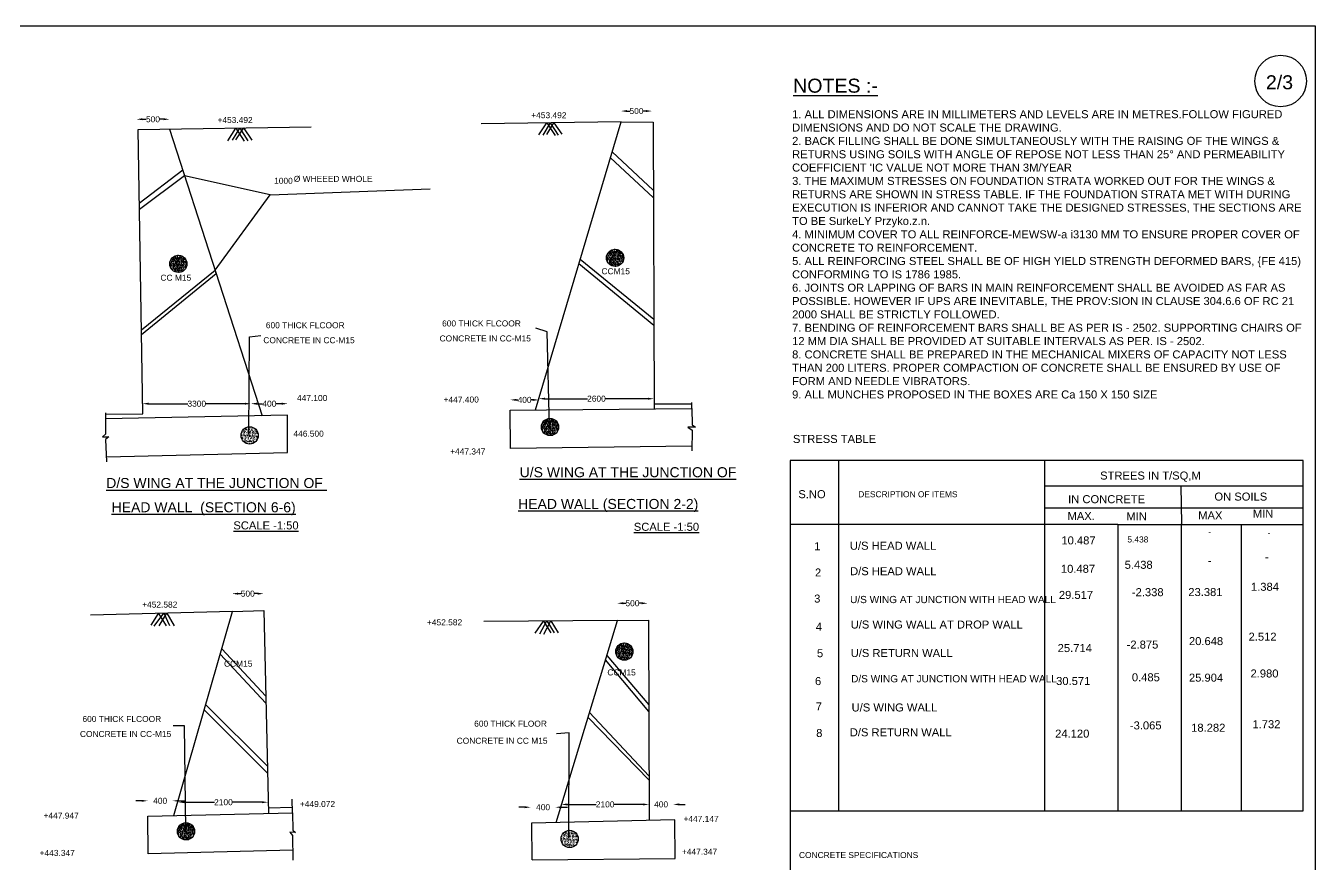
# Model space of a CAD drawing. Header units: millimetres. Extents: x 5124 to 2509277, y 2311 to 44401556.
# Drawn here: x 2506012 to 2509234, y 44399462 to 44401556 of the extents above; entities that cross this region are included whole.
import ezdxf

# ---------------------------------------------------------------- set-up
doc = ezdxf.new("R2010")
doc.units = ezdxf.units.MM
doc.header["$MEASUREMENT"] = 0
for name, color, linetype in [('DIMENSION', 7, 'Continuous'), ('DIMENSIONS', 7, 'Continuous'), ('DRAWING', 2, 'Continuous'), ('TEXT', 7, 'Continuous')]:
    doc.layers.add(name, color=color, linetype=linetype)
doc.styles.get("Standard").update_dxf_attribs({"font": 'arial.ttf', "height": 15})
doc.dimstyles.get("Standard").update_dxf_attribs({"dimtxt": 15, "dimasz": 15, "dimexe": 0.18, "dimexo": 0.0625, "dimgap": 0.09, "dimtad": 0, "dimdec": 0, "dimzin": 0, "dimdsep": 46, "dimtxsty": 'Standard', "dimcen": 0.09, "dimse1": 1, "dimse2": 1, "dimclrd": 1, "dimadec": 0, "dimazin": 0, "dimtfac": 1, "dimtdec": 0, "dimtofl": 0, "dimtmove": 0, "dimatfit": 3, "dimfxl": 1, "dimtolj": 1, "dimtzin": 0, "dimarcsym": 0})

# ---------------------------------------------------------------- blocks, each defined once
blk = doc.blocks.new('*D57')
at = {"layer": 'Defpoints', "color": 0, "transparency": 16777216}
for p in [(2506304.1, 44400612.5), (2506304.1, 44400609.7), (2506575, 44400614)]:
    blk.add_point(p, dxfattribs=at)
at = {"layer": 'DIMENSION', "color": 1, "lineweight": -2, "transparency": 16777216}
for p, q in [((2506319.1, 44400612.5), (2506417.1, 44400612.5)), ((2506560, 44400612.5), (2506462, 44400612.5))]:
    blk.add_line(p, q, dxfattribs=at)
at = {"layer": 'DIMENSION', "color": 1, "transparency": 16777216}
for points in [[(2506319.1, 44400615), (2506319.1, 44400610), (2506304.1, 44400612.5)], [(2506560, 44400615), (2506560, 44400610), (2506575, 44400612.5)]]:
    blk.add_solid(points, dxfattribs=at)
at = {"layer": 'DIMENSION', "color": 0, "transparency": 16777216, "insert": (2506439.6, 44400612.5), "char_height": 15, "attachment_point": 5}
blk.add_mtext('\\A1;3300', dxfattribs=at)
blk = doc.blocks.new('*D58')
at = {"layer": 'Defpoints', "color": 0, "transparency": 16777216}
for p in [(2506575, 44400612.5), (2506575, 44400612.5), (2506667, 44400611)]:
    blk.add_point(p, dxfattribs=at)
at = {"layer": 'DIMENSION', "color": 1, "lineweight": -2, "transparency": 16777216}
for p, q in [((2506590, 44400612.5), (2506604.1, 44400612.5)), ((2506652, 44400612.5), (2506637.9, 44400612.5))]:
    blk.add_line(p, q, dxfattribs=at)
at = {"layer": 'DIMENSION', "color": 1, "transparency": 16777216}
for points in [[(2506590, 44400615), (2506590, 44400610), (2506575, 44400612.5)], [(2506652, 44400615), (2506652, 44400610), (2506667, 44400612.5)]]:
    blk.add_solid(points, dxfattribs=at)
at = {"layer": 'DIMENSION', "color": 0, "transparency": 16777216, "insert": (2506621, 44400612.5), "char_height": 15, "attachment_point": 5}
blk.add_mtext('\\A1;400', dxfattribs=at)
blk = doc.blocks.new('*D59')
at = {"layer": 'Defpoints', "color": 0, "transparency": 16777216}
for p in [(2506289, 44401323), (2506289, 44401323), (2506371.5, 44401326)]:
    blk.add_point(p, dxfattribs=at)
at = {"layer": 'DIMENSION', "color": 1, "lineweight": -2, "transparency": 16777216}
for p, q in [((2506304, 44401323), (2506313.6, 44401323)), ((2506356.5, 44401323), (2506346.9, 44401323))]:
    blk.add_line(p, q, dxfattribs=at)
at = {"layer": 'DIMENSION', "color": 1, "transparency": 16777216}
for points in [[(2506304, 44401325.5), (2506304, 44401320.5), (2506289, 44401323)], [(2506356.5, 44401325.5), (2506356.5, 44401320.5), (2506371.5, 44401323)]]:
    blk.add_solid(points, dxfattribs=at)
at = {"layer": 'DIMENSION', "color": 0, "transparency": 16777216, "insert": (2506330.2, 44401323), "char_height": 15, "attachment_point": 5}
blk.add_mtext('\\A1;500', dxfattribs=at)
blk = doc.blocks.new('*D60')
at = {"layer": 'Defpoints', "color": 0, "transparency": 16777216}
for p in [(2507223, 44400622), (2507223, 44400622), (2507294.2, 44400626.2)]:
    blk.add_point(p, dxfattribs=at)
at = {"layer": 'DIMENSION', "color": 1, "lineweight": -2, "transparency": 16777216}
for p, q in [((2507238, 44400622), (2507241.7, 44400622)), ((2507279.2, 44400622), (2507275.5, 44400622))]:
    blk.add_line(p, q, dxfattribs=at)
at = {"layer": 'DIMENSION', "color": 1, "transparency": 16777216}
for points in [[(2507238, 44400624.5), (2507238, 44400619.5), (2507223, 44400622)], [(2507279.2, 44400624.5), (2507279.2, 44400619.5), (2507294.2, 44400622)]]:
    blk.add_solid(points, dxfattribs=at)
at = {"layer": 'DIMENSION', "color": 0, "transparency": 16777216, "insert": (2507258.6, 44400622), "char_height": 15, "attachment_point": 5}
blk.add_mtext('\\A1;400', dxfattribs=at)
blk = doc.blocks.new('*D61')
at = {"layer": 'Defpoints', "color": 0, "transparency": 16777216}
for p in [(2507294.2, 44400622), (2507581.9, 44400625), (2507581.9, 44400623)]:
    blk.add_point(p, dxfattribs=at)
at = {"layer": 'DIMENSION', "color": 1, "lineweight": -2, "transparency": 16777216}
for p, q in [((2507309.2, 44400625), (2507415.5, 44400625)), ((2507566.9, 44400625), (2507460.7, 44400625))]:
    blk.add_line(p, q, dxfattribs=at)
at = {"layer": 'DIMENSION', "color": 1, "transparency": 16777216}
for points in [[(2507309.2, 44400627.5), (2507309.2, 44400622.5), (2507294.2, 44400625)], [(2507566.9, 44400627.5), (2507566.9, 44400622.5), (2507581.9, 44400625)]]:
    blk.add_solid(points, dxfattribs=at)
at = {"layer": 'DIMENSION', "color": 0, "transparency": 16777216, "insert": (2507438.1, 44400625), "char_height": 15, "attachment_point": 5}
blk.add_mtext('\\A1;2600', dxfattribs=at)
blk = doc.blocks.new('*D62')
at = {"layer": 'Defpoints', "color": 0, "transparency": 16777216}
for p in [(2507499.5, 44401345.5), (2507577, 44401344.5), (2507577, 44401343.5)]:
    blk.add_point(p, dxfattribs=at)
at = {"layer": 'DIMENSION', "color": 1, "lineweight": -2, "transparency": 16777216}
for p, q in [((2507514.5, 44401343.5), (2507521.6, 44401343.5)), ((2507562, 44401343.5), (2507554.9, 44401343.5))]:
    blk.add_line(p, q, dxfattribs=at)
at = {"layer": 'DIMENSION', "color": 1, "transparency": 16777216}
for points in [[(2507514.5, 44401346), (2507514.5, 44401341), (2507499.5, 44401343.5)], [(2507562, 44401346), (2507562, 44401341), (2507577, 44401343.5)]]:
    blk.add_solid(points, dxfattribs=at)
at = {"layer": 'DIMENSION', "color": 0, "transparency": 16777216, "insert": (2507538.2, 44401343.5), "char_height": 15, "attachment_point": 5}
blk.add_mtext('\\A1;500', dxfattribs=at)
blk = doc.blocks.new('*D63')
at = {"layer": 'Defpoints', "color": 0, "transparency": 16777216}
for p in [(2507490, 44400116), (2507566, 44400114), (2507566, 44400114)]:
    blk.add_point(p, dxfattribs=at)
at = {"layer": 'DIMENSION', "color": 1, "lineweight": -2, "transparency": 16777216}
for p, q in [((2507505, 44400114), (2507511.4, 44400114)), ((2507551, 44400114), (2507544.6, 44400114))]:
    blk.add_line(p, q, dxfattribs=at)
at = {"layer": 'DIMENSION', "color": 1, "transparency": 16777216}
for points in [[(2507505, 44400116.5), (2507505, 44400111.5), (2507490, 44400114)], [(2507551, 44400116.5), (2507551, 44400111.5), (2507566, 44400114)]]:
    blk.add_solid(points, dxfattribs=at)
at = {"layer": 'DIMENSION', "color": 0, "transparency": 16777216, "insert": (2507528, 44400114), "char_height": 15, "attachment_point": 5}
blk.add_mtext('\\A1;500', dxfattribs=at)
blk = doc.blocks.new('*D64')
at = {"layer": 'Defpoints', "color": 0, "transparency": 16777216}
for p in [(2507274, 44399604.5), (2507274, 44399604.5), (2507335.5, 44399607.5)]:
    blk.add_point(p, dxfattribs=at)
at = {"layer": 'DIMENSION', "color": 1, "lineweight": -2, "transparency": 16777216}
for p, q in [((2507259, 44399604.5), (2507244, 44399604.5)), ((2507350.5, 44399604.5), (2507365.5, 44399604.5))]:
    blk.add_line(p, q, dxfattribs=at)
at = {"layer": 'DIMENSION', "color": 1, "transparency": 16777216}
for points in [[(2507259, 44399607), (2507259, 44399602), (2507274, 44399604.5)], [(2507350.5, 44399607), (2507350.5, 44399602), (2507335.5, 44399604.5)]]:
    blk.add_solid(points, dxfattribs=at)
at = {"layer": 'DIMENSION', "color": 0, "transparency": 16777216, "insert": (2507304.75, 44399604.5), "char_height": 15, "attachment_point": 5}
blk.add_mtext('\\A1;400', dxfattribs=at)
blk = doc.blocks.new('*D65')
at = {"layer": 'Defpoints', "color": 0, "transparency": 16777216}
for p in [(2507569.4, 44399611.5), (2507350.5, 44399604.5), (2507569.4, 44399605.2)]:
    blk.add_point(p, dxfattribs=at)
at = {"layer": 'DIMENSION', "color": 1, "lineweight": -2, "transparency": 16777216}
for p, q in [((2507365.5, 44399611.5), (2507437.4, 44399611.5)), ((2507554.4, 44399611.5), (2507482.5, 44399611.5))]:
    blk.add_line(p, q, dxfattribs=at)
at = {"layer": 'DIMENSION', "color": 1, "transparency": 16777216}
for points in [[(2507365.5, 44399614), (2507365.5, 44399609), (2507350.5, 44399611.5)], [(2507554.4, 44399614), (2507554.4, 44399609), (2507569.4, 44399611.5)]]:
    blk.add_solid(points, dxfattribs=at)
at = {"layer": 'DIMENSION', "color": 0, "transparency": 16777216, "insert": (2507459.9, 44399611.5), "char_height": 15, "attachment_point": 5}
blk.add_mtext('\\A1;2100', dxfattribs=at)
blk = doc.blocks.new('*D66')
at = {"layer": 'Defpoints', "color": 0, "transparency": 16777216}
for p in [(2507569.4, 44399611.5), (2507630, 44399612), (2507630, 44399611.5)]:
    blk.add_point(p, dxfattribs=at)
at = {"layer": 'DIMENSION', "color": 1, "lineweight": -2, "transparency": 16777216}
for p, q in [((2507554.4, 44399611.5), (2507539.4, 44399611.5)), ((2507645, 44399611.5), (2507660, 44399611.5))]:
    blk.add_line(p, q, dxfattribs=at)
at = {"layer": 'DIMENSION', "color": 1, "transparency": 16777216}
for points in [[(2507554.4, 44399614), (2507554.4, 44399609), (2507569.4, 44399611.5)], [(2507645, 44399614), (2507645, 44399609), (2507630, 44399611.5)]]:
    blk.add_solid(points, dxfattribs=at)
at = {"layer": 'DIMENSION', "color": 0, "transparency": 16777216, "insert": (2507599.7, 44399611.5), "char_height": 15, "attachment_point": 5}
blk.add_mtext('\\A1;400', dxfattribs=at)
blk = doc.blocks.new('*D67')
at = {"layer": 'Defpoints', "color": 0, "transparency": 16777216}
for p in [(2506317, 44399621), (2506317, 44399620.5), (2506379.5, 44399621.5)]:
    blk.add_point(p, dxfattribs=at)
at = {"layer": 'DIMENSION', "color": 1, "lineweight": -2, "transparency": 16777216}
for p, q in [((2506302, 44399620.5), (2506287, 44399620.5)), ((2506394.5, 44399620.5), (2506409.5, 44399620.5))]:
    blk.add_line(p, q, dxfattribs=at)
at = {"layer": 'DIMENSION', "color": 1, "transparency": 16777216}
for points in [[(2506302, 44399623), (2506302, 44399618), (2506317, 44399620.5)], [(2506394.5, 44399623), (2506394.5, 44399618), (2506379.5, 44399620.5)]]:
    blk.add_solid(points, dxfattribs=at)
at = {"layer": 'DIMENSION', "color": 0, "transparency": 16777216, "insert": (2506348.25, 44399620.5), "char_height": 15, "attachment_point": 5}
blk.add_mtext('\\A1;400', dxfattribs=at)
blk = doc.blocks.new('*D68')
at = {"layer": 'Defpoints', "color": 0, "transparency": 16777216}
for p in [(2506394.5, 44399618), (2506617.9, 44399622.9), (2506617.9, 44399617)]:
    blk.add_point(p, dxfattribs=at)
at = {"layer": 'DIMENSION', "color": 1, "lineweight": -2, "transparency": 16777216}
for p, q in [((2506409.5, 44399617), (2506483.6, 44399617)), ((2506602.9, 44399617), (2506528.8, 44399617))]:
    blk.add_line(p, q, dxfattribs=at)
at = {"layer": 'DIMENSION', "color": 1, "transparency": 16777216}
for points in [[(2506409.5, 44399619.5), (2506409.5, 44399614.5), (2506394.5, 44399617)], [(2506602.9, 44399619.5), (2506602.9, 44399614.5), (2506617.9, 44399617)]]:
    blk.add_solid(points, dxfattribs=at)
at = {"layer": 'DIMENSION', "color": 0, "transparency": 16777216, "insert": (2506506.2, 44399617), "char_height": 15, "attachment_point": 5}
blk.add_mtext('\\A1;2100', dxfattribs=at)
blk = doc.blocks.new('*D69')
at = {"layer": 'Defpoints', "color": 0, "transparency": 16777216}
for p in [(2506527.5, 44400134), (2506606.5, 44400138), (2506606.5, 44400137)]:
    blk.add_point(p, dxfattribs=at)
at = {"layer": 'DIMENSION', "color": 1, "lineweight": -2, "transparency": 16777216}
for p, q in [((2506542.5, 44400138), (2506550.4, 44400138)), ((2506591.5, 44400138), (2506583.6, 44400138))]:
    blk.add_line(p, q, dxfattribs=at)
at = {"layer": 'DIMENSION', "color": 1, "transparency": 16777216}
for points in [[(2506542.5, 44400140.5), (2506542.5, 44400135.5), (2506527.5, 44400138)], [(2506591.5, 44400140.5), (2506591.5, 44400135.5), (2506606.5, 44400138)]]:
    blk.add_solid(points, dxfattribs=at)
at = {"layer": 'DIMENSION', "color": 0, "transparency": 16777216, "insert": (2506567, 44400138), "char_height": 15, "attachment_point": 5}
blk.add_mtext('\\A1;500', dxfattribs=at)

msp = doc.modelspace()

# ---------------------------------------------------------------- hatches: boundary and pattern name
at = {"layer": 'DRAWING'}
h = msp.add_hatch(dxfattribs=at)
h.set_pattern_fill('AR-CONC', color=0, style=0)
h.set_pattern_definition([(50, (2975.6834, 167.2807), (7.172601826, -0.6275213498), [0.75, -8.25]), (355, (2975.6834, 167.281), (-1.3875133361, 7.521921337), [0.6, -6.6]), (100.4514, (2976.281, 167.2284), (5.7850938171, 6.8943954206), [0.6374019, -7.01142112]), (46.1842, (2975.683, 169.281), (10.6724104863, -1.6551901433), [1.125, -12.375]), (96.6356, (2976.573, 169.143), (9.3466270555, 9.741178709), [0.95610288, -10.51713]), (351.1842, (2975.683, 169.281), (9.3466194513, 9.7411860093), [0.9, -9.9]), (21, (2976.6834, 168.7807), (5.9690705212, -4.02618890665), [0.75, -8.25]), (326, (2976.6834, 168.781), (2.4331533192, 7.2515004505), [0.6, -6.6]), (71.4514, (2977.181, 168.445), (8.4022262858, 3.2253049671), [0.6374019, -7.01142112]), (37.5, (2975.6834, 167.2807), (0.12159855317, 3.32893853831), [0, -6.52, 0, -6.7, 0, -6.625]), (7.5, (2975.6834, 167.2807), (2.63069537442, 3.94411711882), [0, -3.82, 0, -6.37, 0, -2.525]), (327.5, (2973.4534, 167.2807), (5.33822436172, -0.22554871734), [0, -2.5, 0, -7.8, 0, -10.35]), (317.5, (2972.4534, 167.2807), (5.8318616934, 1.0010498233), [0, -3.25, 0, -5.18, 0, -7.35])])
h.paths.add_polyline_path([(2507506.2, 44400976.8, 1), (2507463.2, 44400976.8, 1)])
h = msp.add_hatch(dxfattribs=at)
h.set_pattern_fill('AR-CONC', color=0, style=0)
h.set_pattern_definition([(50, (1884.6834, 152.2807), (7.172601826, -0.6275213498), [0.75, -8.25]), (355, (1884.6834, 152.281), (-1.3875133361, 7.521921337), [0.6, -6.6]), (100.4514, (1885.281, 152.2284), (5.7850938171, 6.8943954206), [0.6374019, -7.01142112]), (46.1842, (1884.683, 154.281), (10.6724104863, -1.6551901433), [1.125, -12.375]), (96.6356, (1885.573, 154.143), (9.3466270555, 9.741178709), [0.95610288, -10.51713]), (351.1842, (1884.683, 154.281), (9.3466194513, 9.7411860093), [0.9, -9.9]), (21, (1885.6834, 153.7807), (5.9690705212, -4.02618890665), [0.75, -8.25]), (326, (1885.6834, 153.781), (2.4331533192, 7.2515004505), [0.6, -6.6]), (71.4514, (1886.181, 153.445), (8.4022262858, 3.2253049671), [0.6374019, -7.01142112]), (37.5, (1884.6834, 152.2807), (0.12159855317, 3.32893853831), [0, -6.52, 0, -6.7, 0, -6.625]), (7.5, (1884.6834, 152.2807), (2.63069537442, 3.94411711882), [0, -3.82, 0, -6.37, 0, -2.525]), (327.5, (1882.4534, 152.2807), (5.33822436172, -0.22554871734), [0, -2.5, 0, -7.8, 0, -10.35]), (317.5, (1881.4534, 152.2807), (5.8318616934, 1.0010498233), [0, -3.25, 0, -5.18, 0, -7.35])])
h.paths.add_polyline_path([(2506415.2, 44400961.8, 1), (2506372.2, 44400961.8, 1)])
h = msp.add_hatch(dxfattribs=at)
h.set_pattern_fill('AR-CONC', color=0, style=0)
h.set_pattern_definition([(50, (2062.6834, -276.2193), (7.172601826, -0.6275213498), [0.75, -8.25]), (355, (2062.6834, -276.219), (-1.3875133361, 7.521921337), [0.6, -6.6]), (100.4514, (2063.281, -276.2716), (5.7850938171, 6.8943954206), [0.6374019, -7.01142112]), (46.1842, (2062.683, -274.219), (10.6724104863, -1.6551901433), [1.125, -12.375]), (96.6356, (2063.573, -274.357), (9.3466270555, 9.741178709), [0.95610288, -10.51713]), (351.1842, (2062.683, -274.219), (9.3466194513, 9.7411860093), [0.9, -9.9]), (21, (2063.6834, -274.7193), (5.9690705212, -4.02618890665), [0.75, -8.25]), (326, (2063.6834, -274.719), (2.4331533192, 7.2515004505), [0.6, -6.6]), (71.4514, (2064.181, -275.055), (8.4022262858, 3.2253049671), [0.6374019, -7.01142112]), (37.5, (2062.6834, -276.2193), (0.12159855317, 3.32893853831), [0, -6.52, 0, -6.7, 0, -6.625]), (7.5, (2062.6834, -276.2193), (2.63069537442, 3.94411711882), [0, -3.82, 0, -6.37, 0, -2.525]), (327.5, (2060.4534, -276.2193), (5.33822436172, -0.22554871734), [0, -2.5, 0, -7.8, 0, -10.35]), (317.5, (2059.4534, -276.2193), (5.8318616934, 1.0010498233), [0, -3.25, 0, -5.18, 0, -7.35])])
h.paths.add_polyline_path([(2506593.2, 44400533.3, 1), (2506550.2, 44400533.3, 1)])
h = msp.add_hatch(dxfattribs=at)
h.set_pattern_fill('AR-CONC', color=0, style=0)
h.set_pattern_definition([(50, (2813.1834, -255.2193), (7.172601826, -0.6275213498), [0.75, -8.25]), (355, (2813.1834, -255.219), (-1.3875133361, 7.521921337), [0.6, -6.6]), (100.4514, (2813.781, -255.2716), (5.7850938171, 6.8943954206), [0.6374019, -7.01142112]), (46.1842, (2813.183, -253.219), (10.6724104863, -1.6551901433), [1.125, -12.375]), (96.6356, (2814.073, -253.357), (9.3466270555, 9.741178709), [0.95610288, -10.51713]), (351.1842, (2813.183, -253.219), (9.3466194513, 9.7411860093), [0.9, -9.9]), (21, (2814.1834, -253.7193), (5.9690705212, -4.02618890665), [0.75, -8.25]), (326, (2814.1834, -253.719), (2.4331533192, 7.2515004505), [0.6, -6.6]), (71.4514, (2814.681, -254.055), (8.4022262858, 3.2253049671), [0.6374019, -7.01142112]), (37.5, (2813.1834, -255.2193), (0.12159855317, 3.32893853831), [0, -6.52, 0, -6.7, 0, -6.625]), (7.5, (2813.1834, -255.2193), (2.63069537442, 3.94411711882), [0, -3.82, 0, -6.37, 0, -2.525]), (327.5, (2810.9534, -255.2193), (5.33822436172, -0.22554871734), [0, -2.5, 0, -7.8, 0, -10.35]), (317.5, (2809.9534, -255.2193), (5.8318616934, 1.0010498233), [0, -3.25, 0, -5.18, 0, -7.35])])
h.paths.add_polyline_path([(2507343.7, 44400554.3, 1), (2507300.7, 44400554.3, 1)])
h = msp.add_hatch(dxfattribs=at)
h.set_pattern_fill('AR-CONC', color=0, style=0)
h.set_pattern_definition([(50, (2998.6834, -816.2193), (7.172601826, -0.6275213498), [0.75, -8.25]), (355, (2998.6834, -816.219), (-1.3875133361, 7.521921337), [0.6, -6.6]), (100.4514, (2999.281, -816.2716), (5.7850938171, 6.8943954206), [0.6374019, -7.01142112]), (46.1842, (2998.683, -814.219), (10.6724104863, -1.6551901433), [1.125, -12.375]), (96.6356, (2999.573, -814.357), (9.3466270555, 9.741178709), [0.95610288, -10.51713]), (351.1842, (2998.683, -814.219), (9.3466194513, 9.7411860093), [0.9, -9.9]), (21, (2999.6834, -814.7193), (5.9690705212, -4.02618890665), [0.75, -8.25]), (326, (2999.6834, -814.719), (2.4331533192, 7.2515004505), [0.6, -6.6]), (71.4514, (3000.181, -815.055), (8.4022262858, 3.2253049671), [0.6374019, -7.01142112]), (37.5, (2998.6834, -816.2193), (0.12159855317, 3.32893853831), [0, -6.52, 0, -6.7, 0, -6.625]), (7.5, (2998.6834, -816.2193), (2.63069537442, 3.94411711882), [0, -3.82, 0, -6.37, 0, -2.525]), (327.5, (2996.4534, -816.2193), (5.33822436172, -0.22554871734), [0, -2.5, 0, -7.8, 0, -10.35]), (317.5, (2995.4534, -816.2193), (5.8318616934, 1.0010498233), [0, -3.25, 0, -5.18, 0, -7.35])])
h.paths.add_polyline_path([(2507529.2, 44399993.3, 1), (2507486.2, 44399993.3, 1)])
h = msp.add_hatch(dxfattribs=at)
h.set_pattern_fill('AR-CONC', color=0, style=0)
h.set_pattern_definition([(50, (1903.6834, -1265.2193), (7.172601826, -0.6275213498), [0.75, -8.25]), (355, (1903.6834, -1265.219), (-1.3875133361, 7.521921337), [0.6, -6.6]), (100.4514, (1904.281, -1265.2716), (5.7850938171, 6.8943954206), [0.6374019, -7.01142112]), (46.1842, (1903.683, -1263.219), (10.6724104863, -1.6551901433), [1.125, -12.375]), (96.6356, (1904.573, -1263.357), (9.3466270555, 9.741178709), [0.95610288, -10.51713]), (351.1842, (1903.683, -1263.219), (9.3466194513, 9.7411860093), [0.9, -9.9]), (21, (1904.6834, -1263.7193), (5.9690705212, -4.02618890665), [0.75, -8.25]), (326, (1904.6834, -1263.719), (2.4331533192, 7.2515004505), [0.6, -6.6]), (71.4514, (1905.181, -1264.055), (8.4022262858, 3.2253049671), [0.6374019, -7.01142112]), (37.5, (1903.6834, -1265.2193), (0.12159855317, 3.32893853831), [0, -6.52, 0, -6.7, 0, -6.625]), (7.5, (1903.6834, -1265.2193), (2.63069537442, 3.94411711882), [0, -3.82, 0, -6.37, 0, -2.525]), (327.5, (1901.4534, -1265.2193), (5.33822436172, -0.22554871734), [0, -2.5, 0, -7.8, 0, -10.35]), (317.5, (1900.4534, -1265.2193), (5.8318616934, 1.0010498233), [0, -3.25, 0, -5.18, 0, -7.35])])
h.paths.add_polyline_path([(2506434.2, 44399544.3, 1), (2506391.2, 44399544.3, 1)])
h = msp.add_hatch(dxfattribs=at)
h.set_pattern_fill('AR-CONC', color=0, style=0)
h.set_pattern_definition([(50, (2862.1834, -1284.2193), (7.172601826, -0.6275213498), [0.75, -8.25]), (355, (2862.1834, -1284.219), (-1.3875133361, 7.521921337), [0.6, -6.6]), (100.4514, (2862.781, -1284.2716), (5.7850938171, 6.8943954206), [0.6374019, -7.01142112]), (46.1842, (2862.183, -1282.219), (10.6724104863, -1.6551901433), [1.125, -12.375]), (96.6356, (2863.073, -1282.357), (9.3466270555, 9.741178709), [0.95610288, -10.51713]), (351.1842, (2862.183, -1282.219), (9.3466194513, 9.7411860093), [0.9, -9.9]), (21, (2863.1834, -1282.7193), (5.9690705212, -4.02618890665), [0.75, -8.25]), (326, (2863.1834, -1282.719), (2.4331533192, 7.2515004505), [0.6, -6.6]), (71.4514, (2863.681, -1283.055), (8.4022262858, 3.2253049671), [0.6374019, -7.01142112]), (37.5, (2862.1834, -1284.2193), (0.12159855317, 3.32893853831), [0, -6.52, 0, -6.7, 0, -6.625]), (7.5, (2862.1834, -1284.2193), (2.63069537442, 3.94411711882), [0, -3.82, 0, -6.37, 0, -2.525]), (327.5, (2859.9534, -1284.2193), (5.33822436172, -0.22554871734), [0, -2.5, 0, -7.8, 0, -10.35]), (317.5, (2858.9534, -1284.2193), (5.8318616934, 1.0010498233), [0, -3.25, 0, -5.18, 0, -7.35])])
h.paths.add_polyline_path([(2507392.7, 44399525.3, 1), (2507349.7, 44399525.3, 1)])

# ---------------------------------------------------------------- linework, layer by layer
at = {"layer": 'DRAWING', "color": 0}
for points in [[(2509233.8, 44397765.6), (2504057.5, 44397765.6), (2504057.5, 44401556.5), (2509233.8, 44401556.5)], [(2507922, 44399595.5), (2509204, 44399595.5), (2509204, 44400471), (2507922, 44400471)]]:
    msp.add_lwpolyline(points, close=True, dxfattribs=at)
for points in [[(2506211.5, 44400586), (2506304.5, 44400587.5), (2506293.2, 44401297.1), (2506725.8, 44401303.9)], [(2506371.5, 44401298.4), (2506603, 44400582.3)], [(2506517, 44401269), (2506537.5, 44401300.9), (2506558, 44401268.5)], [(2506528.5, 44401270.5), (2506547.3, 44401300.7)], [(2506537.5, 44401272), (2506557, 44401301.2)], [(2506547, 44401301.1), (2506567.5, 44401269.5)], [(2506578, 44401270.5), (2506557, 44401301.2)], [(2507500, 44401316.5), (2507150.5, 44401311.5)], [(2507285.5, 44400597.1), (2507500, 44401316.5), (2507579.5, 44401315.5), (2507582, 44400599.7)], [(2507294, 44401284), (2507314.5, 44401313.8)], [(2507305, 44401283), (2507323.5, 44401314)], [(2507314.5, 44401285), (2507331.5, 44401314.1), (2507351.5, 44401286)], [(2507314.5, 44401313.8), (2507335, 44401282.5)], [(2507343, 44401283.5), (2507323.5, 44401314)], [(2507580.2, 44401127.5), (2507473.2, 44401226.7)], [(2507477.6, 44401241.3), (2507580.1, 44401146)], [(2506296.1, 44401113.6), (2506404.5, 44401196.5)], [(2506623, 44401134), (2506409.1, 44401182), (2506296.4, 44401098)], [(2506301.4, 44400785.5), (2506488.2, 44400937.6), (2506485.5, 44400945.7), (2506623, 44401134), (2507022.5, 44401149)], [(2507397.7, 44400973.3), (2507581.2, 44400824)], [(2506301.2, 44400797.1), (2506485.5, 44400945.7)], [(2507581.3, 44400807.5), (2507394.3, 44400961.9)], [(2507675.5, 44400611.5), (2507582, 44400611.5)], [(2507675.5, 44400615.5), (2507675.6, 44400600.5)], [(2506211.5, 44400589.5), (2506212, 44400536), (2506204.5, 44400530), (2506220, 44400530), (2506211.5, 44400523), (2506214.5, 44400467.5)], [(2506213.8, 44400480), (2506666, 44400490.5), (2506666.5, 44400583.5), (2506211.6, 44400575)], [(2507222.5, 44400596.5), (2507676.5, 44400600.5), (2507676.9, 44400560), (2507686, 44400553.5), (2507666.5, 44400553.5), (2507677, 44400546), (2507676.5, 44400494.5)], [(2507676.6, 44400506.5), (2507223.5, 44400501), (2507222.7, 44400596.5)], [(2508043, 44400471), (2508043, 44399595.5)], [(2508557.5, 44400471), (2508557.5, 44399595.5)], [(2508557.5, 44400407), (2509204, 44400407)], [(2508898.5, 44400407), (2508899.8, 44400312.8)], [(2508557.5, 44400352.5), (2509204, 44400352.5)], [(2508741, 44400310.6), (2507922, 44400310.6)], [(2508741, 44400310.6), (2508741, 44399595.5)], [(2508741, 44400310.6), (2509204, 44400310.6)], [(2508899, 44400312.8), (2508899, 44399595.5)], [(2509048.5, 44400310.6), (2509048.5, 44399595.5)], [(2506382.5, 44399583.9), (2506529, 44400093.5), (2506174.5, 44400084)], [(2506529, 44400093.5), (2506607.4, 44400095.6), (2506618.6, 44399589.2)], [(2506326, 44400059), (2506344, 44400088.5), (2506363.5, 44400058)], [(2506333.5, 44400057), (2506357.5, 44400088.9), (2506371.5, 44400058.5)], [(2506345.5, 44400057.5), (2506365, 44400089.1), (2506383, 44400057.5)], [(2507337.5, 44399566.4), (2507491, 44400071), (2507156.5, 44400068.5)], [(2507285, 44400039.5), (2507305.5, 44400069.6), (2507324.5, 44400040.5)], [(2507296.5, 44400037.5), (2507314.5, 44400069.7), (2507332.5, 44400040.5)], [(2507306.5, 44400036.5), (2507323.8, 44400069.8), (2507342.5, 44400040)], [(2507491, 44400071), (2507568, 44400071.6), (2507569.5, 44399571.6)], [(2506502.1, 44400000), (2506612.1, 44399881.9)], [(2506498.3, 44399986.6), (2506612.5, 44399864.4)], [(2507568.7, 44399844), (2507461, 44399972.3)], [(2507464.3, 44399983.1), (2507568.6, 44399860)], [(2506458.4, 44399848), (2506616.4, 44399689.5)], [(2506461.9, 44399860.1), (2506616, 44399706.9)], [(2507421, 44399840.9), (2507569.2, 44399683)], [(2507417.2, 44399828.4), (2507569.2, 44399673)], [(2506679, 44399590.5), (2506678.2, 44399625)], [(2506318, 44399488.5), (2506317.5, 44399582.5), (2506679, 44399590.5), (2506680, 44399547.5), (2506686, 44399541), (2506672, 44399542), (2506679, 44399534), (2506680, 44399472)], [(2506678.7, 44399603.5), (2506618.3, 44399602.2)], [(2507922, 44399595.5), (2507922, 44398846.5), (2509215.5, 44398846.5), (2509215.5, 44399419), (2507922, 44399419)], [(2507277.5, 44399473), (2507635, 44399476.5), (2507634.1, 44399573), (2507275.5, 44399565), (2507276.4, 44399473)], [(2506679.6, 44399497), (2506318, 44399488.5)]]:
    msp.add_lwpolyline(points, dxfattribs=at)
for centre, radius in [((2509147.5, 44401418.5), 64.4), ((2507484.7, 44400976.8), 21.5), ((2506393.7, 44400961.8), 21.5), ((2506571.7, 44400533.3), 21.5), ((2507322.2, 44400554.3), 21.5), ((2507507.7, 44399993.3), 21.5), ((2506412.7, 44399544.3), 21.5), ((2507371.2, 44399525.3), 21.5)]:
    msp.add_circle(centre, radius, dxfattribs=at)

# ---------------------------------------------------------------- texts
at = {"layer": 'DIMENSIONS', "color": 0}
for s, p in [('%%UNOTES :-', (2507929.5, 44401389.4)), ('2/3', (2509110.6, 44401397.9))]:
    msp.add_text(s, height=35, dxfattribs=at).set_placement(p)
at = {"layer": 'DRAWING', "color": 0, "insert": (2507927, 44401345.7), "char_height": 20, "width": 1269.33, "attachment_point": 1}
msp.add_mtext("1. ALL DIMENSIONS ARE IN MILLIMETERS AND LEVELS ARE IN METRES.FOLLOW FIGURED DIMENSIONS AND DO NOT SCALE THE DRAWING. \\P2. BACK FILLING SHALL BE DONE SIMULTANEOUSLY WITH THE RAISING OF THE WINGS & RETURNS USING SOILS WITH ANGLE OF REPOSE NOT LESS THAN 25° AND PERMEABILITY COEFFICIENT 'IC VALUE NOT MORE THAN 3M/YEAR\\P3. THE MAXIMUM STRESSES ON FOUNDATION STRATA WORKED OUT FOR THE WINGS & RETURNS ARE SHOWN IN STRESS TABLE. IF THE FOUNDATION STRATA MET WITH DURING EXECUTION IS INFERIOR AND CANNOT TAKE THE DESIGNED STRESSES, THE SECTIONS ARE TO BE SurkeLY Przyko.z.n. \\P4. MINIMUM COVER TO ALL REINFORCE-MEWSW-a i3130 MM TO ENSURE PROPER COVER OF CONCRETE TO REINFORCEMENT. \\P5. ALL REINFORCING STEEL SHALL BE OF HIGH YIELD STRENGTH DEFORMED BARS, \\{FE 415) CONFORMING TO IS 1786 1985. \\P6. JOINTS OR LAPPING OF BARS IN MAIN REINFORCEMENT SHALL BE AVOIDED AS FAR AS POSSIBLE. HOWEVER IF UPS ARE INEVITABLE, THE PROV:SION IN CLAUSE 304.6.6 OF RC 21 2000 SHALL BE STRICTLY FOLLOWED. \\P7. BENDING OF REINFORCEMENT BARS SHALL BE AS PER IS - 2502. SUPPORTING CHAIRS OF 12 MM DIA SHALL BE PROVIDED AT SUITABLE INTERVALS AS PER. IS - 2502. \\P8. CONCRETE SHALL BE PREPARED IN THE MECHANICAL MIXERS OF CAPACITY NOT LESS THAN 200 LITERS. PROPER COMPACTION OF CONCRETE SHALL BE ENSURED BY USE OF FORM AND NEEDLE VIBRATORS. \\P9. ALL MUNCHES PROPOSED IN THE BOXES ARE Ca 150 X 150 SIZE ", dxfattribs=at)
at = {"layer": 'TEXT', "color": 0}
for s, height, p in [('+453.492', 15, (2506491.3, 44401313.7)), ('+453.492', 15, (2507275.3, 44401325.7)), ('1000 ', 15, (2506632.8, 44401161.8)), ('Ø WHEEED WHOLE', 15, (2506682.1, 44401166.7)), ('CC M15', 15, (2506348.9, 44400919.7)), ('CCM15', 15, (2507450.7, 44400935.9)), ('600 THICK FLCOOR', 15, (2506612.2, 44400801)), ('600 THICK FLCOOR', 15, (2507052.5, 44400805.5)), ('CONCRETE IN CC-M15', 15, (2506605.9, 44400763.6)), ('CONCRETE IN CC-M15', 15, (2507046.2, 44400768)), ('447.100', 15, (2506690, 44400619.3)), ('+447.400', 15, (2507056.4, 44400615.4)), ('446.500', 15, (2506681.2, 44400530.2)), ('STRESS TABLE', 20, (2507929, 44400514.5)), ('+447.347', 15, (2507072.5, 44400485.6)), ('%%UU/S WING AT THE JUNCTION OF', 25, (2507246.3, 44400428.9)), ('%%UD/S WING AT THE JUNCTION OF ', 25, (2506213.4, 44400401.9)), ('STREES IN T/SQ,M', 20, (2508696.5, 44400423)), ('S.NO', 20, (2507942.5, 44400376.5)), ('DESCRIPTION OF ITEMS', 15, (2508092.2, 44400378.9)), ('IN CONCRETE', 20, (2508616.5, 44400364)), ('ON SOILS', 20, (2508982, 44400370.5)), ('%%UHEAD WALL  (SECTION 6-6)', 25, (2506226.9, 44400341.3)), ('%%UHEAD WALL (SECTION 2-2)', 25, (2507242.5, 44400349.6)), ('%%USCALE -1:50', 20, (2506531, 44400298.5)), ('MAX.', 20, (2508615, 44400322)), ('MIN', 20, (2508762, 44400321.5)), ('MAX', 20, (2508941.5, 44400323.5)), ('MIN', 20, (2509078, 44400327.5)), ('%%USCALE -1:50', 20, (2507531.5, 44400295)), ('-', 15, (2508966.7, 44400285.3)), ('-', 15, (2509115, 44400283.1)), ('1', 20, (2507982.2, 44400246.6)), ('U/S HEAD WALL ', 20, (2508071.3, 44400247.7)), ('10.487', 20, (2508599.7, 44400261)), ('5.438', 15, (2508764.6, 44400265.9)), ('-', 20, (2509108.4, 44400220)), ('2', 20, (2507984.1, 44400180.9)), ('D/S HEAD WALL ', 20, (2508071.8, 44400184.1)), ('10.487', 20, (2508598.5, 44400190.1)), ('5.438', 20, (2508757.8, 44400200.1)), ('-', 20, (2508965.6, 44400210.7)), ('1.384', 20, (2509073.3, 44400145.2)), ('3', 20, (2507982.1, 44400115.7)), ('U/S WING AT JUNCTION WITH HEAD WALL', 18, (2508071.8, 44400114.4)), ('29.517', 20, (2508593.5, 44400124.9)), ('-2.338', 20, (2508775.8, 44400131.7)), ('23.381', 20, (2508916.8, 44400132)), ('+452.582', 15, (2506303.1, 44400103.2)), ('+452.582', 15, (2507014.7, 44400058.9)), ('4', 20, (2507986.1, 44400045.4)), ('U/S WING WALL AT DROP WALL', 20, (2508073.3, 44400050.9)), ('20.648', 20, (2508918.4, 44400009.5)), ('2.512', 20, (2509067.3, 44400020.5)), ('5', 20, (2507989.1, 44399979.2)), ('U/S RETURN WALL', 20, (2508073.3, 44399979.7)), ('25.714', 20, (2508590.4, 44399992.1)), ('-2.875', 20, (2508762.7, 44400000.8)), ('CCM15', 15, (2506507.7, 44399955.6)), ('CCM15', 15, (2507465.4, 44399933.7)), ('D/S WING AT JUNCTION WITH HEAD WALL', 18, (2508074.4, 44399916.5)), ('0.485', 20, (2508775.8, 44399919.1)), ('25.904', 20, (2508918.4, 44399918.2)), ('2.980', 20, (2509072.2, 44399928.6)), ('6', 20, (2507984.1, 44399909.6)), ('30.571', 20, (2508586.6, 44399909.8)), ('7', 20, (2507986.1, 44399846.4)), ('U/S WING WALL', 20, (2508075.6, 44399843.7)), ('600 THICK FLCOOR', 15, (2506154, 44399817.5)), ('600 THICK FLOOR', 15, (2507132.7, 44399805.8)), ('-3.065', 20, (2508770.8, 44399798.9)), ('18.282', 20, (2508923.9, 44399793.1)), ('1.732', 20, (2509077.1, 44399801.9)), ('CONCRETE IN CC-M15', 15, (2506147.7, 44399780)), ('CONCRETE IN CC M15', 15, (2507088.9, 44399763)), ('8', 20, (2507987.1, 44399780)), ('D/S RETURN WALL', 20, (2508071, 44399781.7)), ('24.120', 20, (2508584.1, 44399778.4)), ('+449.072', 15, (2506697.2, 44399605)), ('+447.947', 15, (2506056.8, 44399576.1)), ('+447.147', 15, (2507655.5, 44399568)), ('+443.347', 15, (2506047, 44399482.9)), ('+447.347', 15, (2507651.7, 44399485.8)), ('CONCRETE SPECIFICATIONS', 15, (2507944.1, 44399477.5))]:
    msp.add_text(s, height=height, dxfattribs=at).set_placement(p)

# ---------------------------------------------------------------- dimensions: what is measured, and where the dimension line sits
at = {"layer": 'DIMENSION', "color": 0}
for base, p1, p2, text, picture, middle in [((2507577, 44401343.5), (2507499.5, 44401345.5), (2507577, 44401344.5), '500', '*D62', (2507538.2, 44401343.5)), ((2506289, 44401323), (2506371.5, 44401326), (2506289, 44401323), '500', '*D59', (2506330.2, 44401323)), ((2506304.1, 44400612.5), (2506575, 44400614), (2506304.1, 44400609.7), '3300', '*D57', (2506439.6, 44400612.5)), ((2506575, 44400612.5), (2506667, 44400611), (2506575, 44400612.5), '400', '*D58', (2506621, 44400612.5)), ((2507223, 44400622), (2507294.2, 44400626.2), (2507223, 44400622), '400', '*D60', (2507258.6, 44400622)), ((2507581.9, 44400625), (2507294.2, 44400622), (2507581.9, 44400623), '2600', '*D61', (2507438.1, 44400625)), ((2506606.5, 44400138), (2506527.5, 44400134), (2506606.5, 44400137), '500', '*D69', (2506567, 44400138)), ((2507566, 44400114), (2507490, 44400116), (2507566, 44400114), '500', '*D63', (2507528, 44400114)), ((2506317, 44399620.5), (2506379.5, 44399621.5), (2506317, 44399621), '400', '*D67', (2506348.2, 44399620.5)), ((2506617.9, 44399617), (2506394.5, 44399618), (2506617.9, 44399622.9), '2100', '*D68', (2506506.2, 44399617)), ((2507274, 44399604.5), (2507335.5, 44399607.5), (2507274, 44399604.5), '400', '*D64', (2507304.8, 44399604.5)), ((2507569.4, 44399611.5), (2507350.5, 44399604.5), (2507569.4, 44399605.2), '2100', '*D65', (2507459.9, 44399611.5)), ((2507630, 44399611.5), (2507569.4, 44399611.5), (2507630, 44399612), '400', '*D66', (2507599.7, 44399611.5))]:
    dim = msp.add_linear_dim(base=base, p1=p1, p2=p2, text=text, dimstyle='Standard', dxfattribs=at)
    dim.commit()
    dim.dimension.update_dxf_attribs({"geometry": picture, "text_midpoint": middle})

# ---------------------------------------------------------------- leaders
for points in [[(2507321, 44400552.5), (2507315, 44400792), (2507286.5, 44400801.5)], [(2506569.5, 44400536.5), (2506571, 44400779.5), (2506599.5, 44400783)], [(2506412, 44399548.5), (2506409, 44399807.5), (2506380.5, 44399808)], [(2507369.5, 44399527), (2507370, 44399790), (2507338.5, 44399787.5)]]:
    msp.add_leader(points, dimstyle='Standard', override={"dimgap": 0.09, "dimtad": 0}, dxfattribs=at)

doc.saveas('drawing.dxf')
